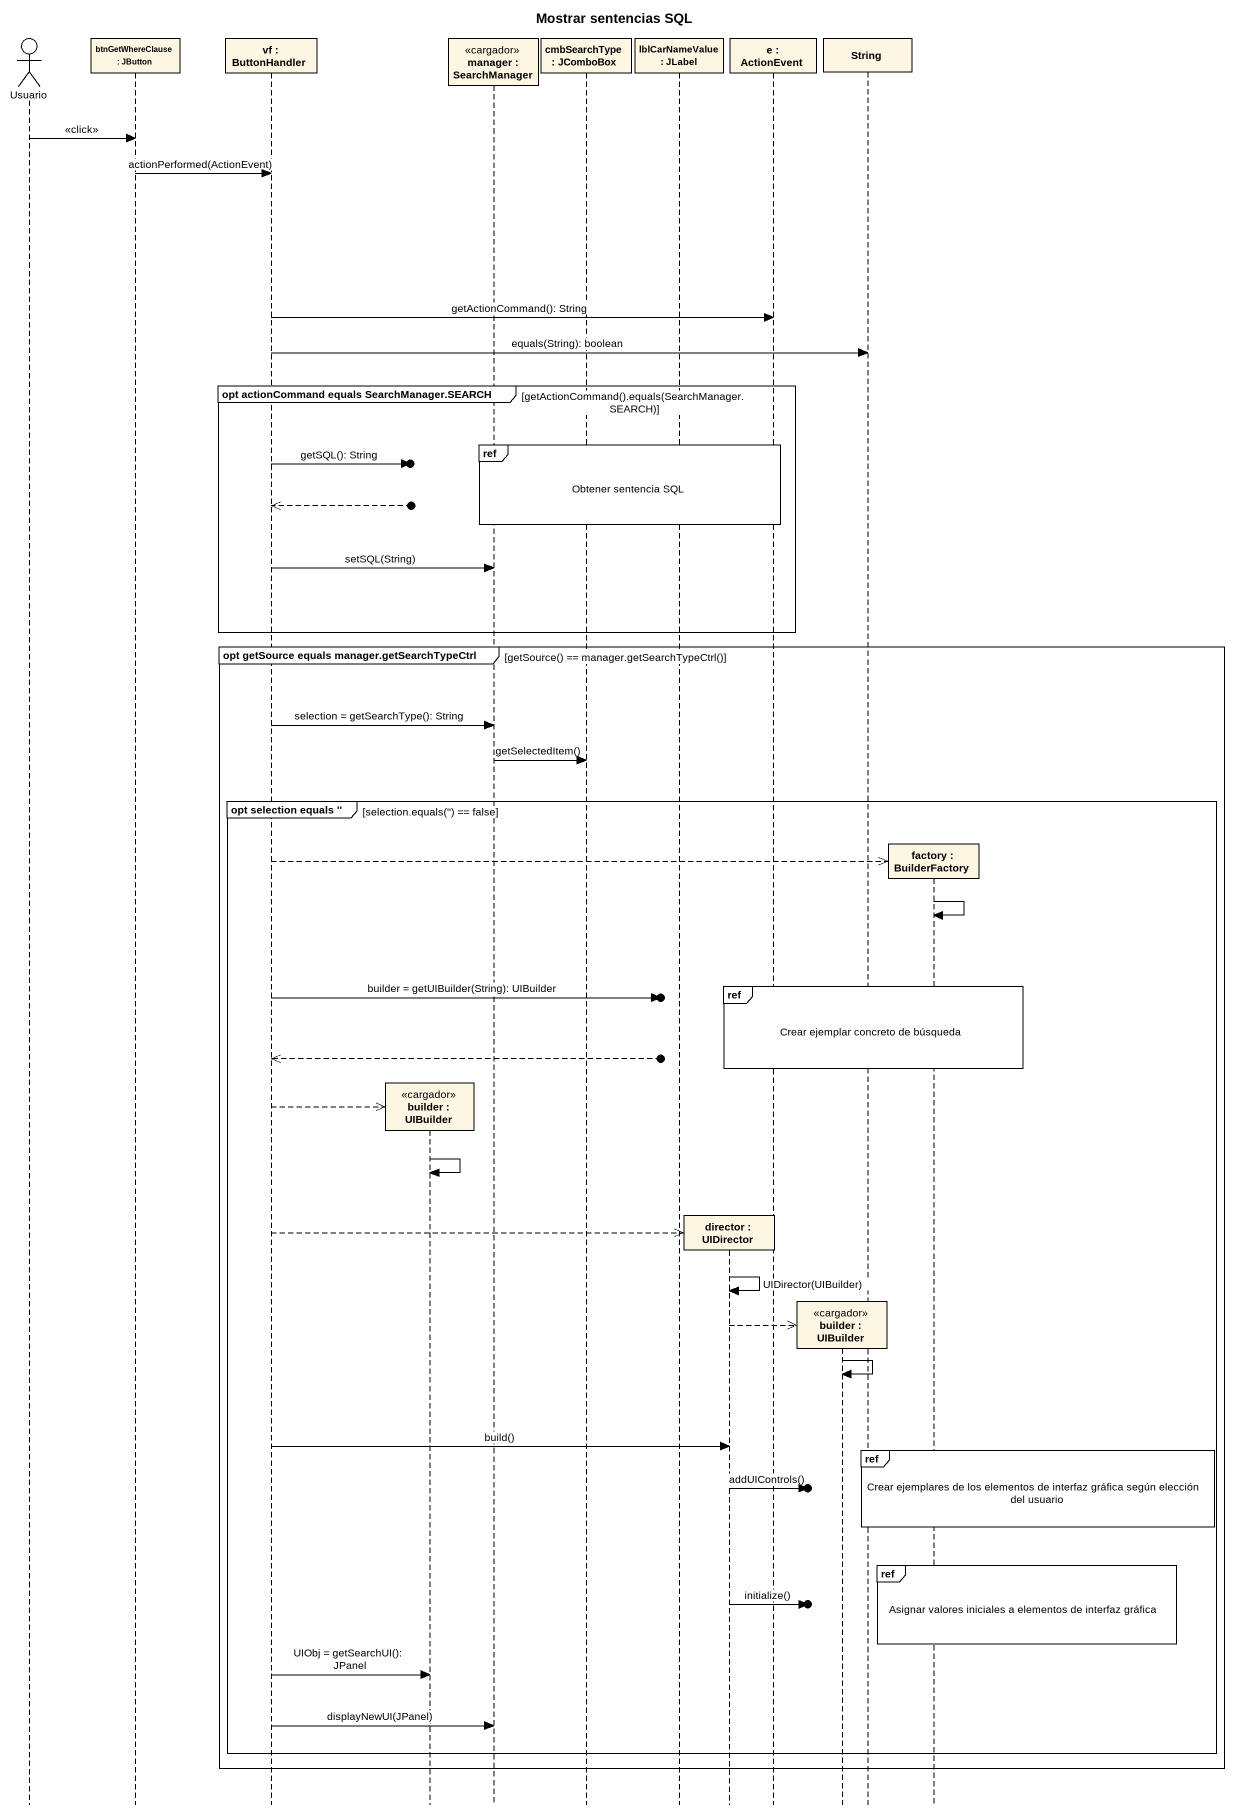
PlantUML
@startuml
title Mostrar sentencias SQL
hide footbox
actor Usuario
participant "btnGetWhereClause : JButton" as btnGetWhereClause
participant "vf : ButtonHandler" as vf
participant "builder : UIBuilder" as builder <<cargador>>
participant "manager : SearchManager" as manager <<cargador>>
participant "cmbSearchType : JComboBox" as cmbSearchType
participant "lblCarNameValue : JLabel" as lblCarNameValue
participant "director : UIDirector" as director
participant "e : ActionEvent" as e
participant "builder : UIBuilder" as builder_2 <<cargador>>
participant String
participant "factory : BuilderFactory" as factory

Usuario -> btnGetWhereClause : <<click>>
btnGetWhereClause -> vf : actionPerformed(ActionEvent)
vf -> e : getActionCommand(): String
vf -> String : equals(String): boolean
group opt actionCommand equals SearchManager.SEARCH [getActionCommand().equals(SearchManager.SEARCH)]
  ref over manager, cmbSearchType, lblCarNameValue, director, e : Obtener sentencia SQL
  vf ->o] : getSQL(): String
  vf <<--o]
  vf -> manager : setSQL(String)
end
group opt getSource equals manager.getSearchTypeCtrl [getSource() == manager.getSearchTypeCtrl()]
  vf -> manager : selection = getSearchType(): String
  manager -> cmbSearchType : getSelectedItem()
  group opt selection equals '' [selection.equals('') == false]
    vf -->> factory **
    factory -> factory
    ref over director, e, builder_2, String, factory : Crear ejemplar concreto de búsqueda
    vf ->o] : builder = getUIBuilder(String): UIBuilder
    vf <<--o]
    vf -->> builder **
    builder -> builder
    vf -->> director **
    director -> director : UIDirector(UIBuilder)
    director -->> builder_2 **
    builder_2 -> builder_2
    vf -> director : build()
    ref over String, factory : Crear ejemplares de los elementos de interfaz gráfica según elección del usuario
    director ->o] : addUIControls()
    ref over factory : Asignar valores iniciales a elementos de interfaz gráfica
    director ->o] : initialize()
    vf -> builder : UIObj = getSearchUI(): JPanel
    vf -> manager : displayNewUI(JPanel)
  end
end
@enduml
